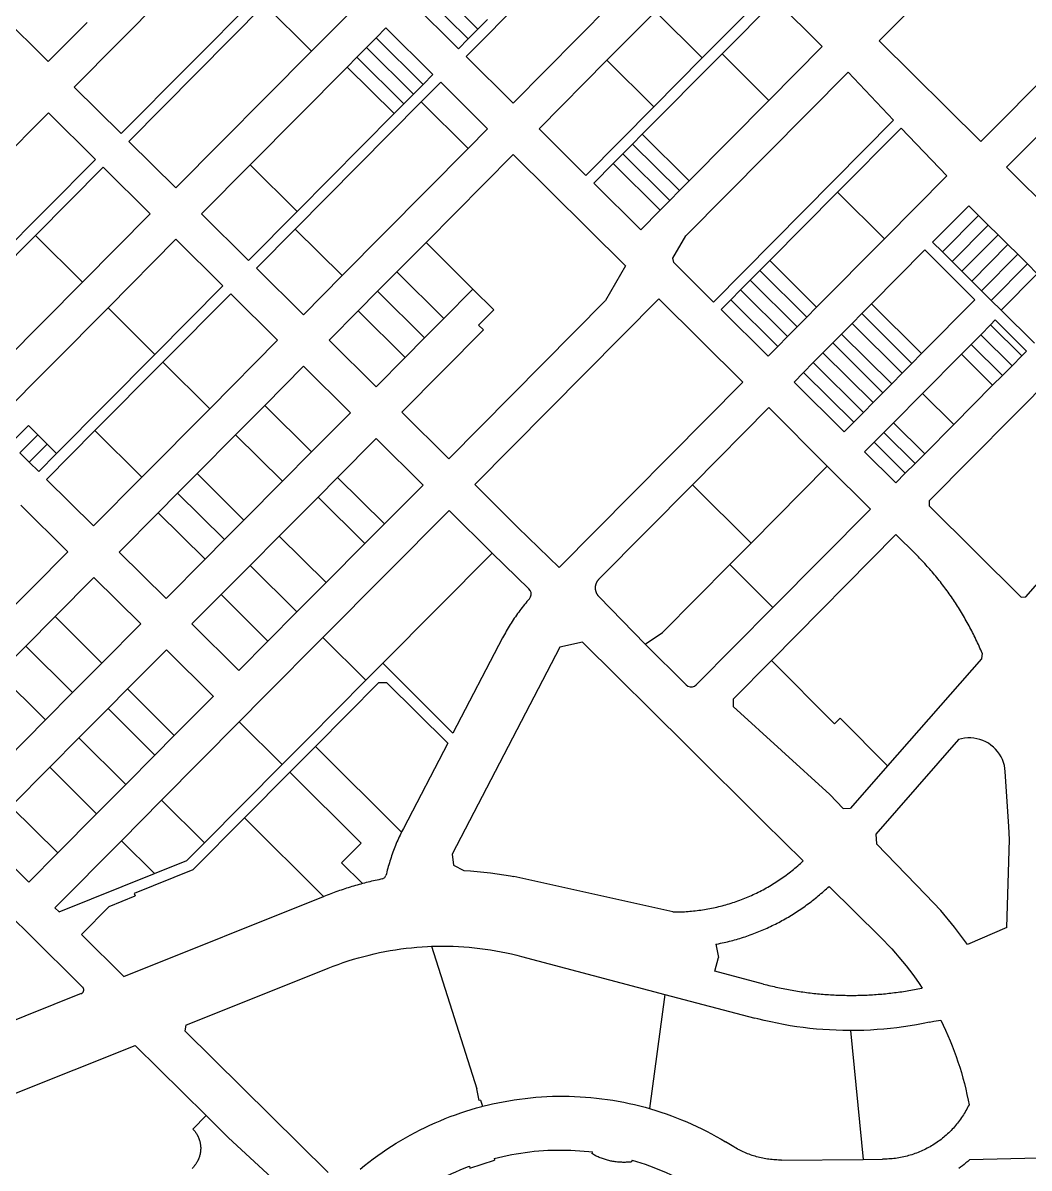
# Model space of a CAD drawing. Header units: inches. Extents: x 486468 to 494399, y 5455955 to 5460553.
# Drawn here: x 491111 to 491667, y 5457839 to 5458472 of the extents above; entities that cross this region are included whole.
import ezdxf

# ---------------------------------------------------------------- set-up
doc = ezdxf.new("R2010")
doc.units = ezdxf.units.IN
doc.header["$MEASUREMENT"] = 0
doc.layers.add('ParcelLines', color=10, linetype='Continuous')

msp = doc.modelspace()

# ---------------------------------------------------------------- linework, layer by layer
at = {"layer": 'ParcelLines', "color": 1}
for p, q in [((491584.075, 5458461.766), (491689.868, 5458568.295)), ((491219.584, 5458517.165), (491139.136, 5458436.164)), ((491409.532, 5458507.069), (491355.934, 5458453.018)), ((491737.509, 5458503.831), (491640.29, 5458405.976)), ((491165.087, 5458410.414), (491245.534, 5458491.416)), ((491356.984, 5458462.718), (491331.034, 5458488.468)), ((491336.394, 5458493.858), (491362.334, 5458468.118)), ((491522.452, 5458488.576), (491486.395, 5458452.211)), ((491297.234, 5458482.967), (491270.435, 5458455.967)), ((491325.684, 5458483.068), (491351.634, 5458457.318)), ((491526.785, 5458484.272), (491497.285, 5458454.521)), ((491552.686, 5458458.474), (491526.785, 5458484.272)), ((491098.886, 5458476.113), (491124.836, 5458450.314)), ((491244.484, 5458481.715), (491169.437, 5458406.114)), ((491244.484, 5458481.715), (491270.435, 5458455.967)), ((491381.885, 5458427.269), (491435.493, 5458481.36)), ((491460.464, 5458477.99), (491433.654, 5458450.95)), ((491460.464, 5458477.99), (491486.395, 5458452.211)), ((491124.836, 5458450.314), (491146.296, 5458471.904)), ((491362.334, 5458468.118), (491367.714, 5458473.538)), ((491306.184, 5458463.417), (491300.804, 5458457.997)), ((491311.534, 5458468.818), (491306.184, 5458463.417)), ((491332.105, 5458437.648), (491306.184, 5458463.417)), ((491337.485, 5458443.068), (491311.534, 5458468.818)), ((491356.984, 5458462.718), (491362.334, 5458468.118)), ((491300.804, 5458457.997), (491295.445, 5458452.607)), ((491300.804, 5458457.997), (491326.755, 5458432.258)), ((491351.634, 5458457.318), (491356.984, 5458462.718)), ((491523.206, 5458428.743), (491552.686, 5458458.474)), ((491640.29, 5458405.976), (491584.075, 5458461.766)), ((491195.387, 5458380.366), (491270.435, 5458455.967)), ((491295.445, 5458452.607), (491290.095, 5458447.207)), ((491321.395, 5458426.858), (491295.445, 5458452.607)), ((491355.934, 5458453.018), (491381.885, 5458427.269)), ((491433.654, 5458450.95), (491396.135, 5458413.119)), ((491459.594, 5458425.16), (491433.654, 5458450.95)), ((491497.285, 5458454.521), (491453.195, 5458410.06)), ((491459.594, 5458425.16), (491486.395, 5458452.211)), ((491497.285, 5458454.521), (491523.206, 5458428.743)), ((491236.456, 5458393.146), (491290.095, 5458447.207)), ((491290.095, 5458447.207), (491316.035, 5458421.468)), ((491477.337, 5458353.922), (491566.936, 5458444.324)), ((491592.137, 5458417.775), (491566.936, 5458444.324)), ((491326.755, 5458432.258), (491332.105, 5458437.648)), ((491331.085, 5458427.968), (491341.785, 5458438.768)), ((491332.105, 5458437.648), (491337.485, 5458443.068)), ((491367.735, 5458413.018), (491341.785, 5458438.768)), ((491654.579, 5458391.82), (491701.371, 5458438.914)), ((491139.136, 5458436.164), (491165.087, 5458410.414)), ((491321.395, 5458426.858), (491326.755, 5458432.258)), ((491331.085, 5458427.968), (491261.366, 5458357.677)), ((491316.035, 5458421.468), (491321.395, 5458426.858)), ((491331.085, 5458427.968), (491357.005, 5458402.198)), ((491422.085, 5458387.319), (491459.594, 5458425.16)), ((491479.145, 5458384.312), (491523.206, 5458428.743)), ((491124.937, 5458421.914), (491065.938, 5458362.513)), ((491150.937, 5458396.114), (491124.937, 5458421.914)), ((491316.035, 5458421.468), (491262.376, 5458367.377)), ((491357.005, 5458402.198), (491367.735, 5458413.018)), ((491396.135, 5458413.119), (491422.085, 5458387.319)), ((491492.537, 5458317.322), (491592.137, 5458417.775)), ((491596.28, 5458413.468), (491561.177, 5458378.072)), ((491621.491, 5458386.994), (491596.28, 5458413.468)), ((491169.437, 5458406.114), (491195.387, 5458380.366)), ((491453.195, 5458410.06), (491447.845, 5458404.66)), ((491453.195, 5458410.06), (491479.145, 5458384.312)), ((491287.327, 5458331.927), (491357.005, 5458402.198)), ((491447.845, 5458404.66), (491442.495, 5458399.26)), ((491473.765, 5458378.892), (491447.845, 5458404.66)), ((491091.938, 5458336.714), (491150.937, 5458396.114)), ((491209.637, 5458366.116), (491236.456, 5458393.146)), ((491236.456, 5458393.146), (491262.376, 5458367.377)), ((491333.676, 5458350.299), (491381.926, 5458398.953)), ((491381.926, 5458398.953), (491443.966, 5458337.327)), ((491437.135, 5458393.87), (491426.385, 5458383.019)), ((491442.495, 5458399.26), (491437.135, 5458393.87)), ((491463.036, 5458368.07), (491437.135, 5458393.87)), ((491442.495, 5458399.26), (491468.416, 5458373.492)), ((491117.728, 5458354.025), (491155.237, 5458391.814)), ((491181.237, 5458366.066), (491155.237, 5458391.814)), ((491587.113, 5458352.31), (491621.491, 5458386.994)), ((491680.552, 5458366.018), (491654.579, 5458391.82)), ((491426.385, 5458383.019), (491452.336, 5458357.27)), ((491473.765, 5458378.892), (491479.145, 5458384.312)), ((491468.416, 5458373.492), (491473.765, 5458378.892)), ((491561.177, 5458378.072), (491523.646, 5458340.228)), ((491561.177, 5458378.072), (491587.113, 5458352.31)), ((491452.336, 5458357.27), (491463.036, 5458368.07)), ((491463.036, 5458368.07), (491468.416, 5458373.492)), ((491613.688, 5458350.426), (491633.638, 5458370.576)), ((491633.638, 5458370.576), (491639.058, 5458365.196)), ((491143.738, 5458328.265), (491181.237, 5458366.066)), ((491209.637, 5458366.116), (491235.588, 5458340.366)), ((491235.588, 5458340.366), (491262.376, 5458367.377)), ((491619.078, 5458345.066), (491639.058, 5458365.196)), ((491639.058, 5458365.196), (491644.478, 5458359.816)), ((491239.938, 5458336.067), (491261.366, 5458357.677)), ((491287.327, 5458331.927), (491261.366, 5458357.677)), ((491644.478, 5458359.816), (491624.498, 5458339.686)), ((491644.478, 5458359.816), (491649.878, 5458354.467)), ((491117.728, 5458354.025), (491074.839, 5458310.814)), ((491143.738, 5458328.265), (491117.728, 5458354.025)), ((491157.905, 5458314.2), (491195.422, 5458352.003)), ((491221.386, 5458326.233), (491195.422, 5458352.003)), ((491317.589, 5458334.077), (491333.676, 5458350.299)), ((491333.676, 5458350.299), (491359.622, 5458324.521)), ((491470.137, 5458341.522), (491477.337, 5458353.922)), ((491549.59, 5458314.452), (491587.113, 5458352.31)), ((491619.078, 5458345.066), (491613.688, 5458350.426)), ((491629.918, 5458334.306), (491649.878, 5458354.467)), ((491655.279, 5458349.117), (491635.338, 5458328.926)), ((491649.878, 5458354.467), (491655.279, 5458349.117)), ((491655.279, 5458349.117), (491660.719, 5458343.707)), ((491579.948, 5458316.365), (491609.438, 5458346.125)), ((491609.438, 5458346.125), (491637.089, 5458318.576)), ((491624.498, 5458339.686), (491619.078, 5458345.066)), ((491640.739, 5458323.576), (491660.719, 5458343.707)), ((491660.719, 5458343.707), (491666.119, 5458338.357)), ((491443.966, 5458337.327), (491432.95, 5458318.203)), ((491470.637, 5458339.122), (491470.137, 5458341.522)), ((491492.537, 5458317.322), (491470.637, 5458339.122)), ((491523.646, 5458340.228), (491518.283, 5458334.82)), ((491549.59, 5458314.452), (491523.646, 5458340.228)), ((491629.918, 5458334.306), (491624.498, 5458339.686)), ((491666.119, 5458338.357), (491646.129, 5458318.216)), ((491666.119, 5458338.357), (491671.539, 5458332.977)), ((491239.938, 5458336.067), (491265.888, 5458310.317)), ((491265.888, 5458310.317), (491287.327, 5458331.927)), ((491306.864, 5458323.262), (491317.589, 5458334.077)), ((491343.529, 5458308.299), (491317.589, 5458334.077)), ((491518.283, 5458334.82), (491512.919, 5458329.412)), ((491518.283, 5458334.82), (491544.228, 5458309.043)), ((491635.338, 5458328.926), (491629.918, 5458334.306)), ((491651.549, 5458312.836), (491671.539, 5458332.977)), ((491100.829, 5458285.025), (491143.738, 5458328.265)), ((491221.386, 5458326.233), (491183.873, 5458288.431)), ((491343.529, 5458308.299), (491359.622, 5458324.521)), ((491371.138, 5458313.08), (491359.622, 5458324.521)), ((491507.555, 5458324.003), (491502.192, 5458318.595)), ((491512.919, 5458329.412), (491507.555, 5458324.003)), ((491507.555, 5458324.003), (491533.504, 5458298.223)), ((491538.866, 5458303.633), (491512.919, 5458329.412)), ((491640.739, 5458323.576), (491635.338, 5458328.926)), ((491646.129, 5458318.216), (491640.739, 5458323.576)), ((491188.199, 5458284.14), (491225.711, 5458321.94)), ((491251.676, 5458296.171), (491225.711, 5458321.94)), ((491296.139, 5458312.447), (491306.864, 5458323.262)), ((491306.864, 5458323.262), (491332.801, 5458297.484)), ((491432.95, 5458318.203), (491346.245, 5458230.649)), ((491462.287, 5458319.071), (491360.639, 5458216.418)), ((491462.287, 5458319.071), (491508.788, 5458273.073)), ((491502.192, 5458318.595), (491496.828, 5458313.187)), ((491528.142, 5458292.813), (491502.192, 5458318.595)), ((491637.089, 5458318.576), (491607.588, 5458288.825)), ((491651.549, 5458312.836), (491646.129, 5458318.216)), ((491157.905, 5458314.2), (491093.594, 5458249.398)), ((491183.873, 5458288.431), (491157.905, 5458314.2)), ((491280.105, 5458296.279), (491296.139, 5458312.447)), ((491296.139, 5458312.447), (491322.072, 5458286.669)), ((491362.729, 5458304.587), (491371.138, 5458313.08)), ((491496.828, 5458313.187), (491522.78, 5458287.403)), ((491544.228, 5458309.043), (491549.59, 5458314.452)), ((491569.198, 5458305.514), (491574.548, 5458310.914)), ((491574.548, 5458310.914), (491579.948, 5458316.365)), ((491574.548, 5458310.914), (491602.238, 5458283.425)), ((491607.588, 5458288.825), (491579.948, 5458316.365)), ((491669.939, 5458294.577), (491651.549, 5458312.836)), ((491332.801, 5458297.484), (491343.529, 5458308.299)), ((491365.383, 5458301.952), (491362.729, 5458304.587)), ((491538.866, 5458303.633), (491544.228, 5458309.043)), ((491563.398, 5458299.664), (491569.198, 5458305.514)), ((491596.888, 5458278.025), (491569.198, 5458305.514)), ((491645.679, 5458304.736), (491640.279, 5458299.286)), ((491648.339, 5458307.426), (491645.679, 5458304.736)), ((491662.949, 5458287.517), (491645.679, 5458304.736)), ((491665.639, 5458290.227), (491648.339, 5458307.426)), ((491320.288, 5458256.406), (491365.383, 5458301.952)), ((491528.142, 5458292.813), (491533.504, 5458298.223)), ((491533.504, 5458298.223), (491538.866, 5458303.633)), ((491558.488, 5458294.724), (491563.398, 5458299.664)), ((491563.398, 5458299.664), (491591.088, 5458272.175)), ((491640.279, 5458299.286), (491634.929, 5458293.886)), ((491640.279, 5458299.286), (491657.599, 5458282.127)), ((491251.676, 5458296.171), (491214.171, 5458258.377)), ((491306.059, 5458270.526), (491280.105, 5458296.279)), ((491322.072, 5458286.669), (491332.801, 5458297.484)), ((491522.78, 5458287.403), (491528.142, 5458292.813)), ((491553.108, 5458289.294), (491558.488, 5458294.724)), ((491586.188, 5458267.225), (491558.488, 5458294.724)), ((491634.929, 5458293.886), (491629.579, 5458288.486)), ((491652.239, 5458276.726), (491634.929, 5458293.886)), ((491129.488, 5458233.628), (491183.873, 5458288.431)), ((491306.059, 5458270.526), (491322.072, 5458286.669)), ((491547.739, 5458283.874), (491553.108, 5458289.294)), ((491553.108, 5458289.294), (491580.818, 5458261.804)), ((491607.588, 5458288.825), (491602.238, 5458283.425)), ((491608.148, 5458266.865), (491629.579, 5458288.486)), ((491629.579, 5458288.486), (491646.859, 5458271.306)), ((491657.599, 5458282.127), (491662.949, 5458287.517)), ((491662.949, 5458287.517), (491665.639, 5458290.227)), ((491150.69, 5458246.342), (491188.199, 5458284.14)), ((491188.199, 5458284.14), (491214.171, 5458258.377)), ((491244.529, 5458260.227), (491265.988, 5458281.867)), ((491265.988, 5458281.867), (491291.919, 5458256.097)), ((491542.389, 5458278.473), (491547.739, 5458283.874)), ((491575.438, 5458256.374), (491547.739, 5458283.874)), ((491602.238, 5458283.425), (491596.888, 5458278.025)), ((491652.239, 5458276.726), (491657.599, 5458282.127)), ((491508.788, 5458273.073), (491407.339, 5458170.62)), ((491537.089, 5458273.123), (491542.389, 5458278.473)), ((491564.789, 5458245.624), (491537.089, 5458273.123)), ((491542.389, 5458278.473), (491570.089, 5458250.974)), ((491596.888, 5458278.025), (491591.088, 5458272.175)), ((491611.75, 5458207.536), (491682.345, 5458278.606)), ((491646.859, 5458271.306), (491652.239, 5458276.726)), ((491586.188, 5458267.225), (491580.818, 5458261.804)), ((491591.088, 5458272.175), (491586.188, 5458267.225)), ((491608.148, 5458266.865), (491592.038, 5458250.625)), ((491608.148, 5458266.865), (491625.419, 5458249.696)), ((491625.419, 5458249.696), (491646.859, 5458271.306)), ((491228.439, 5458244.016), (491244.529, 5458260.227)), ((491270.459, 5458234.497), (491244.529, 5458260.227)), ((491580.818, 5458261.804), (491575.438, 5458256.374)), ((491214.171, 5458258.377), (491176.664, 5458220.579)), ((491270.459, 5458234.497), (491291.919, 5458256.097)), ((491346.245, 5458230.649), (491320.288, 5458256.406)), ((491480.979, 5458216.392), (491523.139, 5458258.973)), ((491523.139, 5458258.973), (491555.489, 5458226.674)), ((491575.438, 5458256.374), (491570.089, 5458250.974)), ((491103.985, 5458239.092), (491113.902, 5458249.085)), ((491113.902, 5458249.085), (491119.097, 5458243.933)), ((491570.089, 5458250.974), (491564.789, 5458245.624)), ((491592.038, 5458250.625), (491586.688, 5458245.225)), ((491592.038, 5458250.625), (491609.329, 5458233.485)), ((491609.329, 5458233.485), (491625.419, 5458249.696)), ((491109.18, 5458233.939), (491119.097, 5458243.933)), ((491119.097, 5458243.933), (491124.292, 5458238.78)), ((491123.897, 5458219.343), (491150.69, 5458246.342)), ((491176.664, 5458220.579), (491150.69, 5458246.342)), ((491207.15, 5458222.556), (491228.439, 5458244.016)), ((491228.439, 5458244.016), (491254.36, 5458218.297)), ((491284.739, 5458220.367), (491306.189, 5458241.968)), ((491306.189, 5458241.968), (491332.139, 5458216.218)), ((491586.688, 5458245.225), (491581.339, 5458239.824)), ((491586.688, 5458245.225), (491603.969, 5458228.095)), ((491114.375, 5458228.787), (491124.292, 5458238.78)), ((491124.292, 5458238.78), (491129.488, 5458233.628)), ((491581.339, 5458239.824), (491576.039, 5458234.474)), ((491598.589, 5458222.675), (491581.339, 5458239.824)), ((491109.18, 5458233.939), (491114.375, 5458228.787)), ((491114.375, 5458228.787), (491119.57, 5458223.634)), ((491119.57, 5458223.634), (491129.488, 5458233.628)), ((491254.36, 5458218.297), (491270.459, 5458234.497)), ((491576.039, 5458234.474), (491593.29, 5458217.325)), ((491603.969, 5458228.095), (491609.329, 5458233.485)), ((491196.39, 5458211.716), (491207.15, 5458222.556)), ((491233.01, 5458196.797), (491207.15, 5458222.556)), ((491513.379, 5458184.152), (491555.489, 5458226.674)), ((491555.489, 5458226.674), (491579.29, 5458202.924)), ((491593.29, 5458217.325), (491598.589, 5458222.675)), ((491598.589, 5458222.675), (491603.969, 5458228.095)), ((491123.897, 5458219.343), (491149.872, 5458193.581)), ((491176.664, 5458220.579), (491149.872, 5458193.581)), ((491233.01, 5458196.797), (491254.36, 5458218.297)), ((491274.02, 5458209.587), (491284.739, 5458220.367)), ((491310.69, 5458194.668), (491284.739, 5458220.367)), ((491310.69, 5458194.668), (491332.139, 5458216.218)), ((491360.639, 5458216.418), (491384.389, 5458192.819)), ((491429.479, 5458164.38), (491480.979, 5458216.392)), ((491480.979, 5458216.392), (491513.379, 5458184.152)), ((491185.68, 5458200.926), (491196.39, 5458211.716)), ((491196.39, 5458211.716), (491222.29, 5458186.016)), ((491252.56, 5458187.997), (491274.02, 5458209.587)), ((491274.02, 5458209.587), (491299.94, 5458183.867)), ((491135.691, 5458179.315), (491109.74, 5458205.065)), ((491611.75, 5458207.536), (491611.76, 5458204.709)), ((491611.76, 5458204.709), (491662.593, 5458154.23)), ((491164.09, 5458179.166), (491185.68, 5458200.926)), ((491211.55, 5458175.206), (491185.68, 5458200.926)), ((491276.731, 5458131.977), (491346.539, 5458202.168)), ((491346.539, 5458202.168), (491370.29, 5458178.618)), ((491525.46, 5458148.589), (491579.29, 5458202.924)), ((491222.29, 5458186.016), (491233.01, 5458196.797)), ((491299.94, 5458183.867), (491310.69, 5458194.668)), ((491384.389, 5458192.819), (491407.339, 5458170.62)), ((491665.319, 5458154.333), (491697.056, 5458191.033)), ((491211.55, 5458175.206), (491222.29, 5458186.016)), ((491236.49, 5458171.817), (491252.56, 5458187.997)), ((491252.56, 5458187.997), (491278.45, 5458162.257)), ((491524.556, 5458119.309), (491593.39, 5458188.825)), ((491593.39, 5458188.825), (491604.39, 5458177.925)), ((491082.043, 5458125.215), (491135.691, 5458179.315)), ((491189.971, 5458153.496), (491164.09, 5458179.166)), ((491278.45, 5458162.257), (491299.94, 5458183.867)), ((491309.741, 5458117.669), (491370.29, 5458178.618)), ((491370.29, 5458178.618), (491390.59, 5458158.869)), ((491513.379, 5458184.152), (491501.641, 5458172.297)), ((491189.971, 5458153.496), (491211.55, 5458175.206)), ((491220.391, 5458155.616), (491236.49, 5458171.817)), ((491262.341, 5458146.067), (491236.49, 5458171.817)), ((491464.34, 5458134.621), (491501.641, 5458172.297)), ((491501.641, 5458172.297), (491525.46, 5458148.589)), ((491150.141, 5458165.115), (491128.682, 5458143.475)), ((491176.001, 5458139.426), (491150.141, 5458165.115)), ((491262.341, 5458146.067), (491278.45, 5458162.257)), ((491204.291, 5458139.416), (491220.391, 5458155.616)), ((491246.231, 5458129.877), (491220.391, 5458155.616)), ((491429.439, 5458154.37), (491454.79, 5458128.221)), ((491662.593, 5458154.23), (491665.319, 5458154.333)), ((491525.46, 5458148.589), (491483.09, 5458105.822)), ((491128.682, 5458143.475), (491112.492, 5458127.165)), ((491128.682, 5458143.475), (491154.512, 5458117.796)), ((491246.231, 5458129.877), (491262.341, 5458146.067)), ((491154.512, 5458117.796), (491176.001, 5458139.426)), ((491230.131, 5458113.707), (491204.291, 5458139.416)), ((491454.79, 5458128.221), (491464.34, 5458134.621)), ((491230.131, 5458113.707), (491246.231, 5458129.877)), ((491244.491, 5458099.567), (491276.731, 5458131.977)), ((491300.491, 5458108.368), (491276.731, 5458131.977)), ((491376.041, 5458131.769), (491348.591, 5458079.069)), ((491420.159, 5458129.337), (491407.607, 5458126.505)), ((491420.159, 5458129.337), (491477.929, 5458072.185)), ((491477.44, 5458105.771), (491454.79, 5458128.221)), ((491112.492, 5458127.165), (491097.453, 5458112.005)), ((491138.323, 5458101.485), (491112.492, 5458127.165)), ((491190.141, 5458125.166), (491168.643, 5458103.516)), ((491216.002, 5458099.426), (491190.141, 5458125.166)), ((491407.607, 5458126.505), (491348.049, 5458012.204)), ((491641.14, 5458123.226), (491640.64, 5458120.075)), ((491138.323, 5458101.485), (491154.512, 5458117.796)), ((491309.741, 5458117.669), (491300.491, 5458108.368)), ((491348.591, 5458079.069), (491309.741, 5458117.669)), ((491503.37, 5458097.912), (491524.556, 5458119.309)), ((491524.556, 5458119.309), (491559.404, 5458084.176)), ((491640.64, 5458120.075), (491588.849, 5458061.016)), ((491097.453, 5458112.005), (491123.303, 5458086.355)), ((491300.491, 5458108.368), (491268.292, 5458075.968)), ((491168.643, 5458103.516), (491157.913, 5458092.706)), ((491194.523, 5458077.786), (491168.643, 5458103.516)), ((491272.542, 5458071.718), (491307.641, 5458107.069)), ((491307.641, 5458107.069), (491311.891, 5458107.069)), ((491311.891, 5458107.069), (491345.692, 5458073.519)), ((491123.303, 5458086.355), (491138.323, 5458101.485)), ((491230.392, 5458085.317), (491244.491, 5458099.567)), ((491503.37, 5458097.912), (491503.477, 5458093.757)), ((491157.913, 5458092.706), (491141.793, 5458076.465)), ((491157.913, 5458092.706), (491183.793, 5458066.966)), ((491503.477, 5458093.757), (491556.926, 5458045.101)), ((491123.303, 5458086.355), (491101.714, 5458064.595)), ((491187.484, 5458042.026), (491230.392, 5458085.317)), ((491254.142, 5458061.718), (491230.392, 5458085.317)), ((491559.404, 5458084.176), (491562.654, 5458087.427)), ((491588.849, 5458061.016), (491562.654, 5458087.427)), ((491194.523, 5458077.786), (491183.793, 5458066.966)), ((491141.793, 5458076.465), (491125.703, 5458060.255)), ((491167.684, 5458050.726), (491141.793, 5458076.465)), ((491268.292, 5458075.968), (491254.142, 5458061.718)), ((491258.392, 5458057.468), (491272.542, 5458071.718)), ((491272.542, 5458071.718), (491320.132, 5458024.429)), ((491345.692, 5458073.519), (491321.192, 5458026.419)), ((491477.929, 5458072.185), (491520.478, 5458029.936)), ((491628.059, 5458075.521), (491582.302, 5458023.318)), ((491183.793, 5458066.966), (491167.684, 5458050.726)), ((491125.703, 5458060.255), (491104.214, 5458038.605)), ((491125.703, 5458060.255), (491151.594, 5458034.516)), ((491211.224, 5458018.436), (491254.142, 5458061.718)), ((491588.849, 5458061.016), (491568.319, 5458037.604)), ((491655.848, 5458027.532), (491653.89, 5458057.869)), ((491258.392, 5458057.468), (491233.334, 5458032.198)), ((491258.392, 5458057.468), (491297.843, 5458018.318)), ((491167.684, 5458050.726), (491151.594, 5458034.516)), ((491556.926, 5458045.101), (491564.262, 5458037.465)), ((491165.304, 5458019.656), (491187.484, 5458042.026)), ((491104.214, 5458038.605), (491130.134, 5458012.875)), ((491151.594, 5458034.516), (491130.134, 5458012.875)), ((491564.262, 5458037.465), (491568.319, 5458037.604)), ((491233.334, 5458032.198), (491204.844, 5458003.467)), ((491233.334, 5458032.198), (491277.074, 5457988.768)), ((491520.478, 5458029.936), (491542.163, 5458008.49)), ((491656.117, 5458020.226), (491655.848, 5458027.532)), ((491088.094, 5458022.365), (491114.045, 5457996.666)), ((491582.302, 5458023.318), (491582.598, 5458017.849)), ((491654.64, 5457971.69), (491656.117, 5458020.226)), ((491128.545, 5457982.566), (491165.304, 5458019.656)), ((491183.644, 5458001.466), (491165.304, 5458019.656)), ((491201.494, 5458008.616), (491211.224, 5458018.436)), ((491286.994, 5458007.418), (491297.843, 5458018.318)), ((491582.598, 5458017.849), (491610.03, 5457989.764)), ((491130.134, 5458012.875), (491114.045, 5457996.666)), ((491183.644, 5458001.466), (491201.494, 5458008.616)), ((491298.573, 5457995.939), (491286.994, 5458007.418)), ((491348.049, 5458012.204), (491348.936, 5458006.04)), ((491130.845, 5457980.316), (491183.644, 5458001.466)), ((491204.844, 5458003.467), (491172.444, 5457990.516)), ((491348.936, 5458006.04), (491354.521, 5458003.206)), ((491470.071, 5457980.273), (491382.296, 5457999.873)), ((491556.447, 5457994.419), (491584.698, 5457966.472)), ((491158.595, 5457983.366), (491172.994, 5457989.116)), ((491166.645, 5457944.567), (491277.074, 5457988.768)), ((491172.444, 5457990.516), (491172.994, 5457989.116)), ((491277.074, 5457988.768), (491277.194, 5457988.818)), ((491128.545, 5457982.566), (491130.845, 5457980.316)), ((491158.595, 5457983.366), (491143.195, 5457967.816)), ((491105.195, 5457977.066), (491114.195, 5457968.216)), ((491654.64, 5457971.69), (491632.988, 5457962.297)), ((491114.195, 5457968.216), (491143.845, 5457938.717)), ((491143.195, 5457967.816), (491166.645, 5457944.567)), ((491336.718, 5457961.278), (491361.858, 5457882.575)), ((491493.912, 5457962.421), (491495.302, 5457955.018)), ((491386.411, 5457955.728), (491465.716, 5457934.725)), ((491493.317, 5457947.511), (491495.302, 5457955.018)), ((491200.992, 5457917.699), (491279.545, 5457949.168)), ((491520.192, 5457940.422), (491493.317, 5457947.511)), ((491143.095, 5457935.117), (490999.697, 5457877.767)), ((491465.716, 5457934.725), (491457.183, 5457871.608)), ((491465.716, 5457934.725), (491515.41, 5457921.564)), ((491200.992, 5457917.699), (491200.342, 5457914.478)), ((491200.342, 5457914.478), (491279.673, 5457836.214)), ((491568.249, 5457914.689), (491575.325, 5457843.533)), ((491105.499, 5457879.494), (491172.882, 5457906.45)), ((491172.882, 5457906.45), (491212.171, 5457867.689)), ((491363.075, 5457876.138), (491361.858, 5457882.575)), ((491363.866, 5457876.288), (491363.075, 5457876.138)), ((491363.866, 5457876.288), (491364.967, 5457872.841)), ((491204.8, 5457860.266), (491212.171, 5457867.689)), ((491212.171, 5457867.689), (491224.332, 5457855.691)), ((491224.332, 5457855.691), (491263.24, 5457819.783)), ((491503.865, 5457850.384), (491499.202, 5457853.21)), ((491357.936, 5457838.745), (491371.551, 5457843.059)), ((491371.258, 5457843.985), (491371.551, 5457843.059)), ((491425.509, 5457846.587), (491425.635, 5457847.599)), ((491447.6, 5457843.111), (491447.321, 5457842.14)), ((491530.208, 5457843.146), (491575.325, 5457843.533)), ((491575.325, 5457843.533), (491586.066, 5457843.625)), ((491672.319, 5457844.112), (491634.01, 5457843.193)), ((491357.639, 5457839.684), (491357.936, 5457838.745))]:
    msp.add_line(p, q, dxfattribs=at)
for points in [[(491629.641, 5458145.775), (491629.111, 5458146.695), (491628.571, 5458147.565), (491628.021, 5458148.435), (491627.471, 5458149.295), (491626.921, 5458150.155), (491626.361, 5458151.015), (491625.791, 5458151.865), (491625.221, 5458152.715), (491624.641, 5458153.565), (491624.06, 5458154.405), (491623.48, 5458155.245), (491622.89, 5458156.085), (491622.29, 5458156.915), (491621.69, 5458157.745), (491621.08, 5458158.565), (491620.47, 5458159.385), (491619.86, 5458160.205), (491619.24, 5458161.015), (491618.61, 5458161.825), (491617.98, 5458162.635), (491617.35, 5458163.435), (491616.71, 5458164.235), (491616.06, 5458165.035), (491615.41, 5458165.825), (491614.76, 5458166.605), (491614.1, 5458167.395), (491613.44, 5458168.175), (491612.77, 5458168.945), (491612.09, 5458169.715), (491611.42, 5458170.485), (491610.73, 5458171.245), (491610.05, 5458172.005), (491609.36, 5458172.765), (491608.66, 5458173.515), (491607.96, 5458174.255), (491607.25, 5458174.995), (491606.54, 5458175.735), (491605.83, 5458176.475), (491605.11, 5458177.205), (491604.39, 5458177.925)], [(491429.439, 5458154.37), (491429.349, 5458154.46), (491429.269, 5458154.55), (491429.189, 5458154.64), (491429.099, 5458154.73), (491429.019, 5458154.82), (491428.949, 5458154.92), (491428.869, 5458155.01), (491428.789, 5458155.11), (491428.719, 5458155.21), (491428.649, 5458155.31), (491428.579, 5458155.41), (491428.509, 5458155.51), (491428.449, 5458155.62), (491428.379, 5458155.72), (491428.319, 5458155.83), (491428.259, 5458155.93), (491428.199, 5458156.04), (491428.139, 5458156.15), (491428.089, 5458156.26), (491428.029, 5458156.37), (491427.979, 5458156.48), (491427.929, 5458156.59), (491427.889, 5458156.71), (491427.839, 5458156.82), (491427.799, 5458156.94), (491427.759, 5458157.05), (491427.719, 5458157.17), (491427.679, 5458157.29), (491427.649, 5458157.4), (491427.609, 5458157.52), (491427.579, 5458157.64), (491427.549, 5458157.76), (491427.529, 5458157.88), (491427.499, 5458158), (491427.479, 5458158.12), (491427.459, 5458158.24), (491427.439, 5458158.36), (491427.419, 5458158.49), (491427.409, 5458158.61), (491427.399, 5458158.73), (491427.389, 5458158.85), (491427.379, 5458158.97), (491427.369, 5458159.1), (491427.369, 5458159.22), (491427.369, 5458159.34), (491427.369, 5458159.47), (491427.369, 5458159.59), (491427.379, 5458159.71), (491427.389, 5458159.83), (491427.399, 5458159.96), (491427.409, 5458160.08), (491427.419, 5458160.2), (491427.439, 5458160.32), (491427.449, 5458160.44), (491427.469, 5458160.56), (491427.499, 5458160.69), (491427.519, 5458160.81), (491427.549, 5458160.93), (491427.579, 5458161.05), (491427.609, 5458161.16), (491427.639, 5458161.28), (491427.669, 5458161.4), (491427.709, 5458161.52), (491427.749, 5458161.63), (491427.789, 5458161.75), (491427.829, 5458161.87), (491427.879, 5458161.98), (491427.919, 5458162.09), (491427.969, 5458162.21), (491428.019, 5458162.32), (491428.079, 5458162.43), (491428.129, 5458162.54), (491428.189, 5458162.65), (491428.249, 5458162.76), (491428.309, 5458162.86), (491428.369, 5458162.97), (491428.429, 5458163.07), (491428.499, 5458163.18), (491428.569, 5458163.28), (491428.639, 5458163.38), (491428.709, 5458163.48), (491428.779, 5458163.58), (491428.849, 5458163.68), (491428.929, 5458163.77), (491429.009, 5458163.87), (491429.089, 5458163.96), (491429.169, 5458164.06), (491429.249, 5458164.15), (491429.339, 5458164.23), (491429.419, 5458164.32), (491429.479, 5458164.38)], [(491390.79, 5458153.37), (491390.1, 5458152.58), (491389.43, 5458151.78), (491388.76, 5458150.97), (491388.09, 5458150.16), (491387.44, 5458149.34), (491386.79, 5458148.51), (491386.15, 5458147.68), (491385.52, 5458146.84), (491384.9, 5458146), (491384.28, 5458145.15), (491383.68, 5458144.3), (491383.08, 5458143.44), (491382.48, 5458142.57), (491381.9, 5458141.7), (491381.33, 5458140.82), (491380.76, 5458139.94), (491380.2, 5458139.05), (491379.65, 5458138.159), (491379.11, 5458137.259), (491378.58, 5458136.359), (491378.05, 5458135.449), (491377.54, 5458134.539), (491377.031, 5458133.619), (491376.531, 5458132.699), (491376.041, 5458131.769)], [(491390.79, 5458153.37), (491391.45, 5458154.39), (491391.77, 5458155.55), (491391.72, 5458156.76), (491391.32, 5458157.899), (491390.59, 5458158.869)], [(491641.14, 5458123.226), (491640.73, 5458124.195), (491640.31, 5458125.165), (491639.88, 5458126.135), (491639.45, 5458127.095), (491639.02, 5458128.055), (491638.57, 5458129.015), (491638.13, 5458129.975), (491637.67, 5458130.925), (491637.21, 5458131.875), (491636.75, 5458132.825), (491636.28, 5458133.765), (491635.8, 5458134.705), (491635.32, 5458135.645), (491634.83, 5458136.585), (491634.33, 5458137.515), (491633.83, 5458138.445), (491633.33, 5458139.375), (491632.82, 5458140.295), (491632.3, 5458141.215), (491631.78, 5458142.135), (491631.25, 5458143.055), (491630.72, 5458143.965), (491630.181, 5458144.875), (491629.641, 5458145.775)], [(491477.44, 5458105.771), (491478.47, 5458105.071), (491479.65, 5458104.711), (491480.9, 5458104.722), (491482.08, 5458105.102), (491483.09, 5458105.822)], [(491216.002, 5458099.426), (491215.992, 5458099.416), (491194.523, 5458077.786)], [(491653.89, 5458057.869), (491653.706, 5458059.574), (491653.375, 5458061.257), (491652.901, 5458062.905), (491652.286, 5458064.506), (491651.535, 5458066.048), (491650.654, 5458067.519), (491649.649, 5458068.909), (491648.529, 5458070.207), (491647.3, 5458071.404), (491645.973, 5458072.49), (491644.557, 5458073.457), (491643.063, 5458074.299), (491641.502, 5458075.009), (491639.885, 5458075.581), (491638.225, 5458076.012), (491636.534, 5458076.298), (491634.825, 5458076.438), (491633.11, 5458076.429), (491631.402, 5458076.272), (491629.714, 5458075.969), (491628.059, 5458075.521)], [(491211.224, 5458018.436), (491187.494, 5458042.016), (491187.484, 5458042.026)], [(491321.192, 5458026.419), (491320.672, 5458025.499), (491320.212, 5458024.579), (491320.132, 5458024.429)], [(491320.132, 5458024.429), (491319.762, 5458023.659), (491319.322, 5458022.729), (491318.883, 5458021.799), (491318.463, 5458020.859), (491318.043, 5458019.919), (491317.633, 5458018.969), (491317.233, 5458018.029), (491316.843, 5458017.069), (491316.463, 5458016.119), (491316.083, 5458015.159), (491315.723, 5458014.199), (491315.363, 5458013.229), (491315.013, 5458012.259), (491314.673, 5458011.289), (491314.353, 5458010.319), (491314.023, 5458009.339), (491313.713, 5458008.359), (491313.413, 5458007.379), (491313.113, 5458006.389), (491312.833, 5458005.399), (491312.553, 5458004.409), (491312.293, 5458003.419), (491312.033, 5458002.419), (491311.783, 5458001.419), (491311.543, 5458000.419)], [(491470.071, 5457980.273), (491470.403, 5457980.27), (491471.423, 5457980.271), (491472.433, 5457980.281), (491473.443, 5457980.301), (491474.453, 5457980.331), (491475.463, 5457980.371), (491476.473, 5457980.411), (491477.483, 5457980.471), (491478.493, 5457980.541), (491479.503, 5457980.621), (491480.513, 5457980.711), (491481.522, 5457980.811), (491482.522, 5457980.911), (491483.532, 5457981.031), (491484.532, 5457981.161), (491485.532, 5457981.301), (491486.542, 5457981.441), (491487.542, 5457981.601), (491488.532, 5457981.771), (491489.532, 5457981.941), (491490.532, 5457982.131), (491491.522, 5457982.321), (491492.512, 5457982.531), (491493.502, 5457982.741), (491494.482, 5457982.971), (491495.472, 5457983.201), (491496.452, 5457983.441), (491497.432, 5457983.701), (491498.412, 5457983.961), (491499.382, 5457984.231), (491500.352, 5457984.511), (491501.322, 5457984.801), (491502.292, 5457985.101), (491503.252, 5457985.411), (491504.212, 5457985.731), (491505.172, 5457986.061), (491506.122, 5457986.401), (491507.072, 5457986.751), (491508.022, 5457987.101), (491508.972, 5457987.471), (491509.912, 5457987.841), (491510.842, 5457988.231), (491511.772, 5457988.621), (491512.702, 5457989.021), (491513.632, 5457989.431), (491514.552, 5457989.851), (491515.462, 5457990.281), (491516.382, 5457990.721), (491517.292, 5457991.171), (491518.192, 5457991.621), (491519.092, 5457992.091), (491519.982, 5457992.561), (491520.872, 5457993.042), (491521.762, 5457993.532), (491522.642, 5457994.032), (491523.512, 5457994.542), (491524.382, 5457995.052), (491525.252, 5457995.582), (491526.112, 5457996.112), (491526.962, 5457996.652), (491527.812, 5457997.202), (491528.662, 5457997.762), (491529.502, 5457998.322), (491530.332, 5457998.902), (491531.162, 5457999.482), (491531.982, 5458000.072), (491532.802, 5458000.672), (491533.612, 5458001.272), (491534.412, 5458001.892), (491535.212, 5458002.512), (491536.002, 5458003.142), (491536.792, 5458003.782), (491537.572, 5458004.422), (491538.342, 5458005.072), (491539.112, 5458005.732), (491539.872, 5458006.402), (491540.622, 5458007.072), (491541.372, 5458007.762), (491542.112, 5458008.442), (491542.163, 5458008.49)], [(491354.521, 5458003.206), (491358.226, 5458002.975), (491361.927, 5458002.679), (491365.622, 5458002.318), (491369.31, 5458001.893), (491372.99, 5458001.405), (491376.661, 5458000.852), (491380.321, 5458000.233), (491382.296, 5457999.873)], [(491298.573, 5457995.939), (491297.643, 5457995.689), (491296.653, 5457995.419), (491295.663, 5457995.139), (491294.674, 5457994.859), (491293.684, 5457994.569), (491292.704, 5457994.269), (491291.724, 5457993.969), (491290.734, 5457993.668), (491289.754, 5457993.358), (491288.784, 5457993.038), (491287.804, 5457992.718), (491286.834, 5457992.388), (491285.854, 5457992.058), (491284.884, 5457991.718), (491283.914, 5457991.378), (491282.954, 5457991.028), (491281.984, 5457990.668), (491281.024, 5457990.308), (491280.064, 5457989.948), (491279.104, 5457989.578), (491278.144, 5457989.198), (491277.194, 5457988.818)], [(491309.643, 5457998.569), (491309.643, 5457998.519), (491308.633, 5457998.309), (491307.633, 5457998.099), (491306.623, 5457997.889), (491305.623, 5457997.669), (491304.623, 5457997.439), (491303.623, 5457997.209), (491302.623, 5457996.969), (491301.623, 5457996.719), (491300.623, 5457996.469), (491299.623, 5457996.219), (491298.633, 5457995.959), (491298.573, 5457995.939)], [(491309.643, 5457998.569), (491310.853, 5457999.229), (491311.543, 5458000.419)], [(491493.912, 5457962.421), (491494.432, 5457962.521), (491495.422, 5457962.711), (491496.412, 5457962.921), (491497.402, 5457963.131), (491498.392, 5457963.351), (491499.372, 5457963.581), (491500.362, 5457963.811), (491501.342, 5457964.051), (491502.322, 5457964.311), (491503.292, 5457964.561), (491504.272, 5457964.831), (491505.242, 5457965.111), (491506.212, 5457965.391), (491507.182, 5457965.681), (491508.142, 5457965.981), (491509.112, 5457966.291), (491510.072, 5457966.602), (491511.022, 5457966.922), (491511.982, 5457967.252), (491512.932, 5457967.592), (491513.882, 5457967.942), (491514.832, 5457968.292), (491515.772, 5457968.652), (491516.712, 5457969.022), (491517.652, 5457969.402), (491518.592, 5457969.782), (491519.522, 5457970.172), (491520.452, 5457970.572), (491521.372, 5457970.982), (491522.292, 5457971.392), (491523.212, 5457971.822), (491524.132, 5457972.252), (491525.042, 5457972.682), (491525.952, 5457973.132), (491526.852, 5457973.582), (491527.752, 5457974.042), (491528.652, 5457974.502), (491529.542, 5457974.982), (491530.432, 5457975.462), (491531.322, 5457975.942), (491532.202, 5457976.442), (491533.072, 5457976.942), (491533.952, 5457977.452), (491534.812, 5457977.972), (491535.682, 5457978.492), (491536.542, 5457979.022), (491537.402, 5457979.562), (491538.252, 5457980.102), (491539.092, 5457980.662), (491539.942, 5457981.212), (491540.772, 5457981.782), (491541.612, 5457982.352), (491542.442, 5457982.932), (491543.262, 5457983.522), (491544.082, 5457984.112), (491544.892, 5457984.712), (491545.702, 5457985.312), (491546.512, 5457985.922), (491547.312, 5457986.542), (491548.102, 5457987.172), (491548.892, 5457987.802), (491549.672, 5457988.442), (491550.452, 5457989.082), (491551.232, 5457989.732), (491551.992, 5457990.392), (491552.762, 5457991.052), (491553.512, 5457991.722), (491554.272, 5457992.402), (491555.012, 5457993.082), (491555.752, 5457993.762), (491556.447, 5457994.419)], [(491632.988, 5457962.297), (491625.812, 5457971.845), (491618.153, 5457981.008), (491610.03, 5457989.764)], [(491584.698, 5457966.472), (491586.86, 5457964.3), (491588.984, 5457962.091), (491591.068, 5457959.845), (491593.114, 5457957.563), (491595.119, 5457955.246), (491597.083, 5457952.894), (491599.006, 5457950.508), (491600.887, 5457948.089), (491602.726, 5457945.638), (491604.521, 5457943.154), (491606.273, 5457940.64), (491607.896, 5457938.224)], [(491279.545, 5457949.168), (491282.316, 5457950.25), (491285.105, 5457951.283), (491287.912, 5457952.268), (491290.735, 5457953.204), (491293.575, 5457954.09), (491296.429, 5457954.926), (491299.297, 5457955.712), (491302.178, 5457956.449), (491305.072, 5457957.134), (491307.978, 5457957.77), (491310.894, 5457958.354), (491313.821, 5457958.887), (491316.756, 5457959.37), (491319.699, 5457959.801), (491322.649, 5457960.18), (491325.605, 5457960.508), (491328.567, 5457960.785), (491331.533, 5457961.01), (491334.503, 5457961.183), (491336.718, 5457961.278)], [(491336.718, 5457961.278), (491339.691, 5457961.359), (491342.666, 5457961.388), (491345.64, 5457961.366), (491348.614, 5457961.291), (491351.586, 5457961.164), (491354.555, 5457960.986), (491357.521, 5457960.756), (491360.482, 5457960.474), (491363.438, 5457960.141), (491366.387, 5457959.756), (491369.33, 5457959.319), (491372.264, 5457958.831), (491375.189, 5457958.292), (491378.105, 5457957.703), (491381.009, 5457957.062), (491383.903, 5457956.371), (491386.411, 5457955.728)], [(491143.095, 5457935.117), (491143.268, 5457935.194), (491143.434, 5457935.285), (491143.591, 5457935.391), (491143.739, 5457935.509), (491143.875, 5457935.64), (491144.001, 5457935.782), (491144.113, 5457935.934), (491144.212, 5457936.096), (491144.297, 5457936.265), (491144.366, 5457936.441), (491144.421, 5457936.622), (491144.459, 5457936.808), (491144.482, 5457936.996), (491144.488, 5457937.185), (491144.478, 5457937.374), (491144.452, 5457937.561), (491144.41, 5457937.746), (491144.352, 5457937.926), (491144.278, 5457938.1), (491144.19, 5457938.268), (491144.088, 5457938.427), (491143.973, 5457938.577), (491143.845, 5457938.717)], [(491520.192, 5457940.422), (491521.172, 5457940.162), (491522.152, 5457939.912), (491523.142, 5457939.672), (491524.122, 5457939.432), (491525.112, 5457939.202), (491526.102, 5457938.972), (491527.092, 5457938.742), (491528.082, 5457938.522), (491529.072, 5457938.312), (491530.062, 5457938.102), (491531.062, 5457937.902), (491532.052, 5457937.702), (491533.052, 5457937.512), (491534.042, 5457937.322), (491535.042, 5457937.142), (491536.042, 5457936.962), (491537.042, 5457936.792), (491538.042, 5457936.632), (491539.042, 5457936.472), (491540.042, 5457936.312), (491541.052, 5457936.162), (491542.052, 5457936.023), (491543.062, 5457935.883), (491544.062, 5457935.753), (491545.072, 5457935.623), (491546.072, 5457935.493), (491547.082, 5457935.383), (491548.092, 5457935.263), (491549.102, 5457935.163), (491550.112, 5457935.063), (491551.122, 5457934.963), (491552.132, 5457934.873), (491553.142, 5457934.783), (491554.152, 5457934.703), (491555.162, 5457934.633), (491556.172, 5457934.563), (491557.182, 5457934.503), (491558.202, 5457934.443), (491559.212, 5457934.383), (491560.222, 5457934.343), (491561.232, 5457934.293), (491562.252, 5457934.263), (491563.262, 5457934.233), (491564.282, 5457934.203), (491565.292, 5457934.183), (491566.302, 5457934.163), (491567.322, 5457934.153), (491568.332, 5457934.153), (491569.352, 5457934.153), (491570.362, 5457934.163), (491571.372, 5457934.173), (491572.392, 5457934.183), (491573.402, 5457934.213), (491574.422, 5457934.233), (491575.432, 5457934.273), (491576.442, 5457934.313), (491577.462, 5457934.353), (491578.472, 5457934.403), (491579.482, 5457934.453), (491580.492, 5457934.513), (491581.512, 5457934.583), (491582.522, 5457934.653), (491583.532, 5457934.733), (491584.542, 5457934.813), (491585.552, 5457934.893), (491586.562, 5457934.994), (491587.572, 5457935.084), (491588.582, 5457935.194), (491589.592, 5457935.304), (491590.602, 5457935.414), (491591.602, 5457935.534), (491592.612, 5457935.654), (491593.622, 5457935.784), (491594.622, 5457935.924), (491595.632, 5457936.064), (491596.632, 5457936.204), (491597.632, 5457936.354), (491598.632, 5457936.514), (491599.632, 5457936.674), (491600.642, 5457936.844), (491601.632, 5457937.014), (491602.632, 5457937.194), (491603.632, 5457937.374), (491604.632, 5457937.564), (491605.622, 5457937.764), (491606.622, 5457937.954), (491607.612, 5457938.164), (491607.896, 5457938.224)], [(491568.249, 5457914.689), (491567.714, 5457914.687), (491564.06, 5457914.736), (491560.407, 5457914.848), (491556.756, 5457915.023), (491553.109, 5457915.263), (491549.466, 5457915.566), (491545.83, 5457915.932), (491542.2, 5457916.362), (491538.579, 5457916.855), (491534.966, 5457917.411), (491531.364, 5457918.03), (491527.774, 5457918.712), (491524.195, 5457919.456), (491520.631, 5457920.263), (491517.081, 5457921.132), (491515.41, 5457921.564)], [(491611.984, 5457919.322), (491608.403, 5457918.589), (491604.811, 5457917.918), (491601.207, 5457917.31), (491597.592, 5457916.765), (491593.969, 5457916.284), (491590.339, 5457915.865), (491586.701, 5457915.51), (491583.058, 5457915.219), (491579.41, 5457914.991), (491575.759, 5457914.826), (491572.105, 5457914.726), (491568.45, 5457914.689), (491568.249, 5457914.689)], [(491611.984, 5457919.322), (491614.452, 5457919.821), (491616.928, 5457920.277), (491618.184, 5457920.491)], [(491618.184, 5457920.491), (491619.549, 5457917.682), (491620.865, 5457914.85), (491622.132, 5457911.995), (491623.348, 5457909.12), (491624.514, 5457906.223), (491625.629, 5457903.306), (491626.693, 5457900.369), (491627.706, 5457897.415), (491628.667, 5457894.444), (491629.576, 5457891.456), (491630.433, 5457888.453), (491631.237, 5457885.435), (491631.988, 5457882.404), (491632.687, 5457879.36), (491633.332, 5457876.304), (491633.829, 5457873.748)], [(491364.967, 5457872.841), (491367.449, 5457873.47), (491370.413, 5457874.167), (491373.388, 5457874.811), (491376.375, 5457875.403), (491379.371, 5457875.944), (491382.375, 5457876.432), (491385.388, 5457876.867), (491388.409, 5457877.25), (491391.435, 5457877.58), (491394.467, 5457877.857), (491397.503, 5457878.081), (491400.542, 5457878.252), (491403.584, 5457878.37), (491406.628, 5457878.435), (491409.672, 5457878.447), (491412.716, 5457878.405), (491415.759, 5457878.311), (491418.8, 5457878.163), (491421.837, 5457877.964), (491424.871, 5457877.71), (491427.9, 5457877.403), (491430.923, 5457877.044), (491433.939, 5457876.632), (491436.948, 5457876.168), (491439.948, 5457875.651), (491442.939, 5457875.081), (491445.919, 5457874.46), (491448.888, 5457873.787), (491451.845, 5457873.061), (491454.788, 5457872.285), (491457.183, 5457871.608)], [(491297.357, 5457838.183), (491299.715, 5457840.108), (491302.106, 5457841.992), (491304.53, 5457843.833), (491306.986, 5457845.632), (491309.473, 5457847.388), (491311.99, 5457849.1), (491314.537, 5457850.768), (491317.113, 5457852.391), (491319.716, 5457853.969), (491322.347, 5457855.501), (491325.003, 5457856.988), (491327.686, 5457858.427), (491330.393, 5457859.82), (491333.124, 5457861.165), (491335.878, 5457862.462), (491338.654, 5457863.711), (491341.452, 5457864.911), (491344.27, 5457866.063), (491347.108, 5457867.165), (491349.965, 5457868.217), (491352.839, 5457869.219), (491355.73, 5457870.171), (491358.638, 5457871.073), (491361.561, 5457871.923), (491364.498, 5457872.722), (491364.967, 5457872.841)], [(491457.183, 5457871.608), (491457.718, 5457871.457), (491460.632, 5457870.578), (491463.531, 5457869.649), (491466.414, 5457868.67), (491469.278, 5457867.64), (491472.125, 5457866.56), (491474.952, 5457865.43), (491477.759, 5457864.252), (491480.544, 5457863.024), (491483.309, 5457861.748), (491486.05, 5457860.423), (491488.768, 5457859.052), (491491.461, 5457857.633), (491494.129, 5457856.167), (491496.772, 5457854.655), (491499.202, 5457853.21)], [(491633.829, 5457873.748), (491633.428, 5457872.921), (491633.013, 5457872.1), (491632.583, 5457871.287), (491632.14, 5457870.482), (491631.682, 5457869.685), (491631.21, 5457868.896), (491630.725, 5457868.115), (491630.226, 5457867.342), (491629.714, 5457866.579), (491629.189, 5457865.824), (491628.65, 5457865.078), (491628.099, 5457864.342), (491627.535, 5457863.616), (491626.958, 5457862.9), (491626.369, 5457862.195), (491625.767, 5457861.499), (491625.154, 5457860.814), (491624.529, 5457860.14), (491623.892, 5457859.477), (491623.243, 5457858.826), (491622.583, 5457858.185), (491621.913, 5457857.557), (491621.231, 5457856.94), (491620.539, 5457856.335), (491619.836, 5457855.742), (491619.123, 5457855.161), (491618.4, 5457854.594), (491617.667, 5457854.038), (491616.924, 5457853.496), (491616.173, 5457852.967), (491615.412, 5457852.451), (491614.642, 5457851.948), (491613.863, 5457851.459), (491613.077, 5457850.983), (491612.282, 5457850.522), (491611.479, 5457850.074), (491610.668, 5457849.64), (491609.85, 5457849.221), (491609.024, 5457848.815), (491608.192, 5457848.425), (491607.353, 5457848.049), (491606.509, 5457847.687), (491605.657, 5457847.341), (491604.8, 5457847.009), (491603.937, 5457846.692), (491603.068, 5457846.391), (491602.194, 5457846.104), (491601.316, 5457845.833), (491600.433, 5457845.578), (491599.545, 5457845.338), (491598.654, 5457845.112), (491597.758, 5457844.903), (491596.86, 5457844.709), (491595.958, 5457844.532), (491595.053, 5457844.37), (491594.145, 5457844.223), (491593.235, 5457844.093), (491592.322, 5457843.979), (491591.408, 5457843.88), (491590.493, 5457843.798), (491589.576, 5457843.731), (491588.658, 5457843.681), (491587.739, 5457843.647), (491586.82, 5457843.628), (491586.066, 5457843.625)], [(491204.8, 5457860.266), (491204.984, 5457860.074), (491205.165, 5457859.879), (491205.342, 5457859.681), (491205.515, 5457859.48), (491205.686, 5457859.276), (491205.852, 5457859.069), (491206.015, 5457858.859), (491206.174, 5457858.646), (491206.33, 5457858.43), (491206.481, 5457858.212), (491206.629, 5457857.991), (491206.773, 5457857.768), (491206.913, 5457857.542), (491207.049, 5457857.314), (491207.181, 5457857.083), (491207.31, 5457856.85), (491207.434, 5457856.615), (491207.553, 5457856.378), (491207.669, 5457856.139), (491207.781, 5457855.897), (491207.888, 5457855.654), (491207.991, 5457855.409), (491208.09, 5457855.162), (491208.184, 5457854.914), (491208.274, 5457854.664), (491208.36, 5457854.412), (491208.441, 5457854.159), (491208.518, 5457853.905), (491208.59, 5457853.649), (491208.658, 5457853.392), (491208.721, 5457853.134), (491208.78, 5457852.875), (491208.835, 5457852.615), (491208.885, 5457852.354), (491208.93, 5457852.092), (491208.97, 5457851.829), (491209.007, 5457851.566), (491209.038, 5457851.302), (491209.065, 5457851.038), (491209.087, 5457850.773), (491209.105, 5457850.508), (491209.118, 5457850.242), (491209.126, 5457849.977), (491209.13, 5457849.711), (491209.129, 5457849.445), (491209.123, 5457849.179), (491209.113, 5457848.914), (491209.098, 5457848.648), (491209.079, 5457848.383), (491209.055, 5457848.119), (491209.026, 5457847.854), (491208.993, 5457847.591), (491208.955, 5457847.328), (491208.913, 5457847.065), (491208.866, 5457846.804), (491208.814, 5457846.543), (491208.758, 5457846.283), (491208.697, 5457846.025), (491208.632, 5457845.767), (491208.562, 5457845.51), (491208.488, 5457845.255), (491208.41, 5457845.001), (491208.327, 5457844.749), (491208.239, 5457844.498), (491208.147, 5457844.248), (491208.051, 5457844.001), (491207.952, 5457843.754), (491207.847, 5457843.51), (491207.738, 5457843.268), (491207.625, 5457843.027), (491207.508, 5457842.789), (491207.386, 5457842.552), (491207.261, 5457842.318), (491207.131, 5457842.086), (491206.998, 5457841.856), (491206.86, 5457841.629), (491206.718, 5457841.404), (491206.573, 5457841.182), (491206.423, 5457840.962), (491206.27, 5457840.745), (491206.113, 5457840.53), (491205.953, 5457840.319), (491205.788, 5457840.11), (491205.62, 5457839.904), (491205.449, 5457839.701), (491205.274, 5457839.501), (491205.095, 5457839.304), (491204.913, 5457839.11), (491204.728, 5457838.92), (491204.539, 5457838.732), (491204.348, 5457838.548)], [(491530.208, 5457843.146), (491529.335, 5457843.146), (491528.463, 5457843.162), (491527.591, 5457843.192), (491526.719, 5457843.238), (491525.849, 5457843.299), (491524.979, 5457843.375), (491524.112, 5457843.467), (491523.246, 5457843.573), (491522.381, 5457843.695), (491521.52, 5457843.831), (491520.66, 5457843.983), (491519.804, 5457844.15), (491518.95, 5457844.331), (491518.1, 5457844.528), (491517.253, 5457844.739), (491516.41, 5457844.965), (491515.571, 5457845.206), (491514.737, 5457845.461), (491513.907, 5457845.731), (491513.082, 5457846.015), (491512.262, 5457846.314), (491511.449, 5457846.627), (491510.639, 5457846.954), (491509.836, 5457847.295), (491509.039, 5457847.65), (491508.247, 5457848.019), (491507.463, 5457848.402), (491506.686, 5457848.798), (491505.915, 5457849.208), (491505.152, 5457849.631), (491504.396, 5457850.067), (491503.865, 5457850.384)], [(491371.258, 5457843.985), (491373.699, 5457844.602), (491376.15, 5457845.177), (491378.61, 5457845.708), (491381.08, 5457846.197), (491383.558, 5457846.642), (491386.043, 5457847.044), (491388.535, 5457847.403), (491391.032, 5457847.718), (491393.535, 5457847.99), (491396.042, 5457848.218), (491398.553, 5457848.402), (491401.066, 5457848.542), (491403.582, 5457848.638), (491406.099, 5457848.69), (491408.616, 5457848.699), (491411.134, 5457848.663), (491413.65, 5457848.584), (491416.164, 5457848.461), (491418.676, 5457848.293), (491421.185, 5457848.082), (491423.689, 5457847.827), (491425.635, 5457847.599)], [(491447.321, 5457842.14), (491446.717, 5457842.07), (491446.112, 5457842.01), (491445.506, 5457841.962), (491444.9, 5457841.923), (491444.293, 5457841.895), (491443.685, 5457841.878), (491443.077, 5457841.872), (491442.469, 5457841.876), (491441.862, 5457841.891), (491441.254, 5457841.916), (491440.647, 5457841.952), (491440.041, 5457841.998), (491439.436, 5457842.055), (491438.832, 5457842.123), (491438.229, 5457842.201), (491437.628, 5457842.289), (491437.028, 5457842.389), (491436.43, 5457842.498), (491435.835, 5457842.618), (491435.241, 5457842.748), (491434.649, 5457842.889), (491434.061, 5457843.04), (491433.475, 5457843.201), (491432.891, 5457843.373), (491432.311, 5457843.554), (491431.735, 5457843.746), (491431.161, 5457843.948), (491430.591, 5457844.16), (491430.025, 5457844.381), (491429.463, 5457844.613), (491428.905, 5457844.854), (491428.352, 5457845.105), (491427.803, 5457845.365), (491427.258, 5457845.636), (491426.718, 5457845.915), (491426.183, 5457846.204), (491425.654, 5457846.503), (491425.509, 5457846.587)], [(491447.6, 5457843.111), (491450.014, 5457842.396), (491452.415, 5457841.639), (491454.802, 5457840.84), (491457.175, 5457840), (491459.534, 5457839.118), (491461.876, 5457838.195), (491464.202, 5457837.232), (491466.511, 5457836.228), (491468.801, 5457835.184), (491471.074, 5457834.1), (491473.327, 5457832.977), (491475.56, 5457831.814), (491477.772, 5457830.613), (491479.963, 5457829.373), (491482.133, 5457828.095), (491482.569, 5457827.832)], [(491634.01, 5457843.193), (491633.077, 5457842.367), (491632.13, 5457841.558), (491631.169, 5457840.765), (491630.195, 5457839.99), (491629.207, 5457839.231), (491628.206, 5457838.49)], [(491323.966, 5457821.808), (491326.027, 5457823.254), (491328.112, 5457824.664), (491330.222, 5457826.037), (491332.356, 5457827.373), (491334.513, 5457828.672), (491336.692, 5457829.933), (491338.892, 5457831.155), (491341.114, 5457832.339), (491343.356, 5457833.485), (491345.617, 5457834.59), (491347.898, 5457835.657), (491350.197, 5457836.683), (491352.513, 5457837.669), (491354.846, 5457838.614), (491357.196, 5457839.519), (491357.639, 5457839.684)]]:
    msp.add_lwpolyline(points, dxfattribs=at)

doc.saveas('drawing.dxf')
